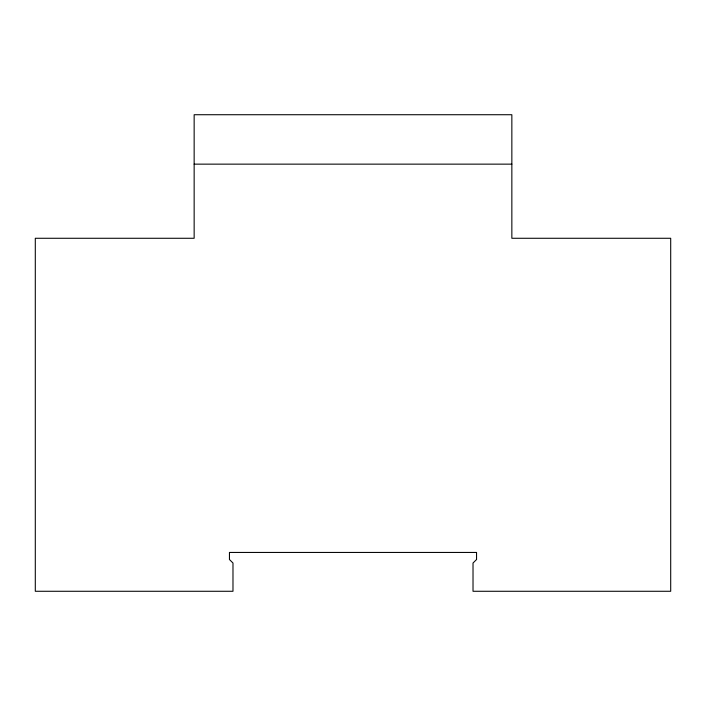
<?xml version="1.0" encoding="UTF-8"?>
<svg xmlns="http://www.w3.org/2000/svg" width="706" height="706" viewBox="0 0 706 706"><rect width="100%" height="100%" fill="white"/><g stroke="black" fill="none" stroke-linecap="round" stroke-linejoin="round"><path stroke-width="1.06" d="M194.15 164.145L511.85 164.145M476.55 559.505L473.02 563.035L473.02 591.275L670.7 591.275L670.7 238.275L511.85 238.275L511.85 114.725L194.15 114.725L194.15 238.275L35.3 238.275L35.3 591.275L232.98 591.275L232.98 563.035L229.45 559.505L229.45 552.445L476.55 552.445L476.55 559.505"/></g></svg>
